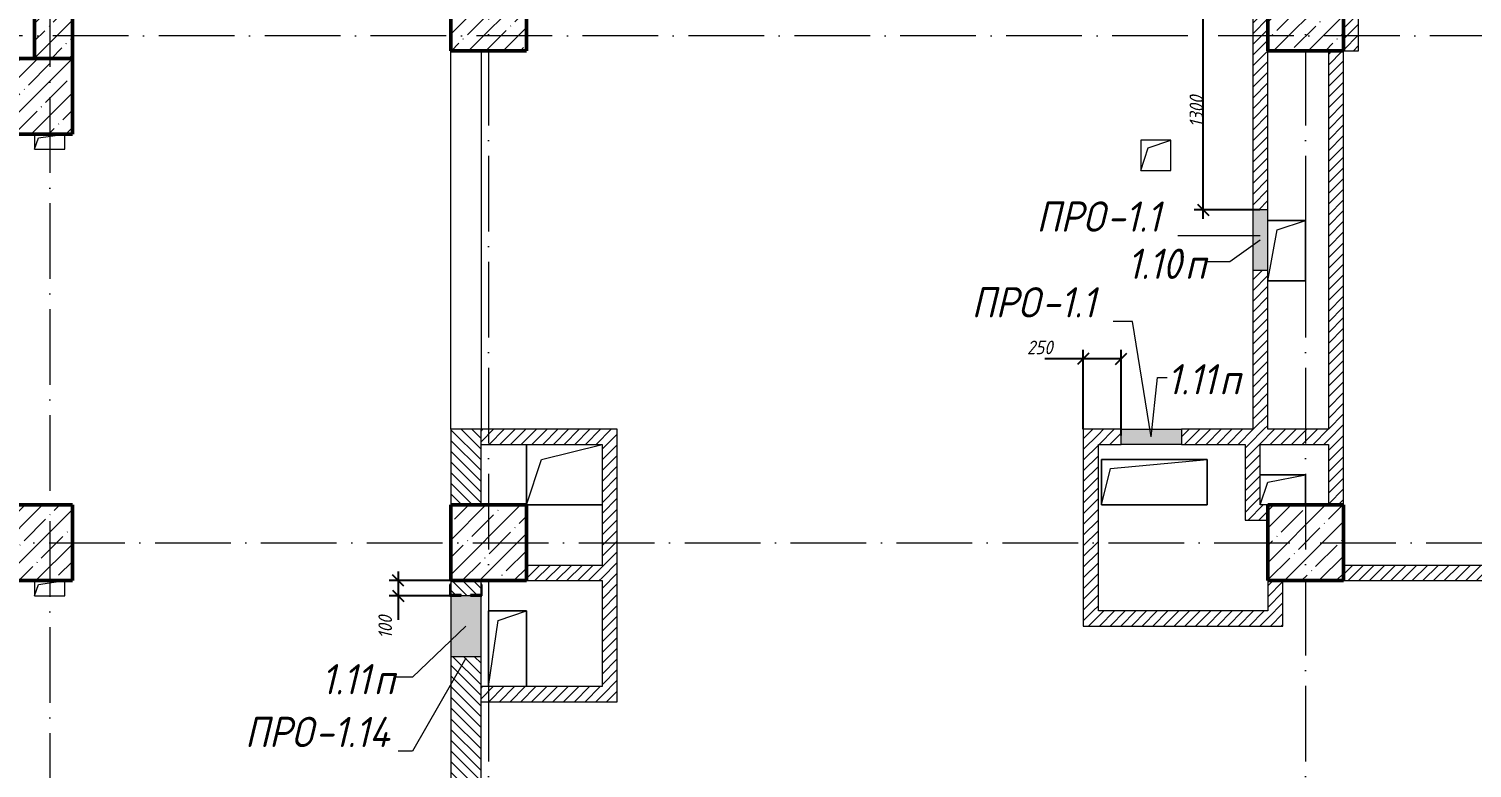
# Model space of a CAD drawing. Header units: millimetres. Extents: x -401725 to 250493, y 305116 to 802890.
# Drawn here: x -101803 to -92265, y 509459 to 514342 of the extents above; entities that cross this region are included whole.
import ezdxf

# ---------------------------------------------------------------- set-up
doc = ezdxf.new("R2010")
doc.units = ezdxf.units.MM
doc.linetypes.add('50_200_ШТРИХ_1Т_ш5_п1_п1_', pattern=[700, 500, -100, 0, -100])
for name, color, linetype, lineweight in [('A-____-____-DIMS', 7, 'Continuous', 9), ('A-FLOR-____-OTLN', 7, 'Continuous', 9), ('A-GENM-____-IDEN', 7, 'Continuous', 9), ('A-GENM-____-MCUT', 7, 'Continuous', 25), ('A-GENM-____-OTLN', 7, 'Continuous', 9), ('A-GENM-____-OTLN-1', 7, 'Continuous', 25), ('A-GLAZ-____-IDEN', 7, 'Continuous', 9), ('A-GLAZ-____-OTLN', 7, 'Continuous', 9), ('A-WALL-____-MCUT', 7, 'Continuous', 13), ('A-WALL-____-MCUT-2', 7, 'Continuous', 50), ('A-WALL-____-PATT-1', 7, 'Continuous', 9), ('A-WALL-FNSH-MCUT-1', 7, 'Continuous', 9), ('I-WALL-____-OTLN', 7, 'Continuous', 9), ('S-COLS-____-MCUT', 7, 'Continuous', 50), ('S-COLS-____-OTLN', 7, 'Continuous', 9), ('S-GRID-____-OTLN-1', 7, '50_200_ШТРИХ_1Т_ш5_п1_п1_', 9)]:
    doc.layers.add(name, color=color, linetype=linetype, lineweight=lineweight)
doc.styles.add('ISOCPEUR_I_11', font='isocpeui.ttf', dxfattribs={"width": 0.9, "height": 200})
doc.styles.add('ISOCPEUR_I_7', font='isocpeui.ttf', dxfattribs={"width": 0.9, "height": 90})
doc.dimstyles.new('ISO-1_8_0_9К_СРЕДНИЙ_Кладочные_1', dxfattribs={"dimscale": 304.8, "dimtxt": 89.638306, "dimasz": 0.246063, "dimexe": 0.19685, "dimexo": 0, "dimgap": 0, "dimtad": 1, "dimdec": 3, "dimrnd": 0.001, "dimdsep": 46, "dimtxsty": 'ISOCPEUR_I_7', "dimblk1": 'OBLIQUE', "dimblk2": 'OBLIQUE', "dimsah": 1, "dimcen": 0.09, "dimdle": 0.19685, "dimazin": 0, "dimtfac": 1, "dimtdec": 4, "dimtix": 1, "dimtmove": 0, "dimatfit": 3, "dimfxl": 1, "dimtvp": 1, "dimtolj": 1, "dimtzin": 0, "dimarcsym": 2})
doc.dimstyles.new('ISO-1_8_0_9К_СРЕДНИЙ_Кладочные_2', dxfattribs={"dimscale": 304.8, "dimtxt": 89.638306, "dimasz": 0.246063, "dimexe": 0.19685, "dimexo": 0, "dimgap": 0, "dimtad": 1, "dimdec": 3, "dimrnd": 0.001, "dimdsep": 46, "dimtxsty": 'ISOCPEUR_I_7', "dimblk1": 'OBLIQUE', "dimblk2": 'OBLIQUE', "dimsah": 1, "dimcen": 0.09, "dimdle": 0.19685, "dimazin": 0, "dimtfac": 1, "dimtdec": 4, "dimtix": 1, "dimtmove": 1, "dimatfit": 3, "dimfxl": 1, "dimtvp": 1, "dimtolj": 1, "dimtzin": 0, "dimarcsym": 2})
pattern_1 = [(45, (-176515.067, 459015.94), (-35.35534, 35.35534), [])]
pattern_2 = [(135, (-176515.067, 459015.94), (-35.35534, -35.35534), [])]

# ---------------------------------------------------------------- blocks, each defined once
blk = doc.blocks.new('BSC_Колонна _Прямоугольная - 500х500-V41-АР1_План отверстий 1 этажа в осях 1-64_Ю-ЯЯ')
at = {"layer": 'S-COLS-____-OTLN'}
h = blk.add_hatch(dxfattribs=at)
h.set_pattern_fill('FP_48', color=256, style=0, pattern_type=2)
h.set_pattern_definition([(45, (-83150, -51931.04), (-114.04925, 114.04925), []), (45, (-83035.95, -51931.04), (-114.04925, 114.04925), [201.613, -40.323, 3.353, -36.97])])
h.paths.add_polyline_path([(-250, -250), (250, -250), (250, 250), (-250, 250)], flags=0)
at = {"layer": 'S-COLS-____-MCUT'}
for p, q in [((250, 250), (-250, 250)), ((-250, 250), (-250, -250)), ((250, -250), (250, 250)), ((-250, -250), (250, -250))]:
    blk.add_line(p, q, dxfattribs=at)
blk = doc.blocks.new('BSC_Колонна _Прямоугольная - 500х500-V42-АР1_План отверстий 1 этажа в осях 1-64_Ю-ЯЯ')
at = {"layer": 'S-COLS-____-OTLN'}
h = blk.add_hatch(dxfattribs=at)
h.set_pattern_fill('FP_49', color=256, style=0, pattern_type=2)
h.set_pattern_definition([(45, (-83150, -55431.04), (-114.04925, 114.04925), []), (45, (-83035.95, -55431.04), (-114.04925, 114.04925), [201.613, -40.323, 3.353, -36.97])])
h.paths.add_polyline_path([(-250, -250), (250, -250), (250, 250), (-250, 250), (-250, 178.3)], flags=0)
at = {"layer": 'S-COLS-____-MCUT'}
for p, q in [((250, 250), (-250, 250)), ((-250, 250), (-250, -250)), ((250, -250), (250, 250)), ((-250, -250), (250, -250))]:
    blk.add_line(p, q, dxfattribs=at)
blk = doc.blocks.new('BSC_Колонна _Прямоугольная - 500х500-V43-АР1_План отверстий 1 этажа в осях 1-64_Ю-ЯЯ')
at = {"layer": 'S-COLS-____-OTLN'}
h = blk.add_hatch(dxfattribs=at)
h.set_pattern_fill('FP_50', color=256, style=0, pattern_type=2)
h.set_pattern_definition([(315, (-51931.04, 74750), (114.04925, 114.04925), []), (315, (-51931.04, 74635.95), (114.04925, 114.04925), [201.613, -40.323, 3.353, -36.97])])
h.paths.add_polyline_path([(-250, 250), (-250, -250), (250, -250), (250, 250)], flags=0)
at = {"layer": 'S-COLS-____-MCUT'}
for p, q in [((250, 250), (-250, 250)), ((-250, 250), (-250, -250)), ((250, -250), (250, 250)), ((-250, -250), (250, -250))]:
    blk.add_line(p, q, dxfattribs=at)
blk = doc.blocks.new('BSC_Колонна _Прямоугольная - 500х500-V46-АР1_План отверстий 1 этажа в осях 1-64_Ю-ЯЯ')
at = {"layer": 'S-COLS-____-OTLN'}
h = blk.add_hatch(dxfattribs=at)
h.set_pattern_fill('FP_53', color=256, style=0, pattern_type=2)
h.set_pattern_definition([(45, (-77750, -55431.04), (-114.04925, 114.04925), []), (45, (-77635.95, -55431.04), (-114.04925, 114.04925), [201.613, -40.323, 3.353, -36.97])])
h.paths.add_polyline_path([(-250, -250), (250, -250), (250, 250), (-250, 250)], flags=0)
at = {"layer": 'S-COLS-____-MCUT'}
for p, q in [((250, 250), (-250, 250)), ((-250, 250), (-250, -250)), ((250, -250), (250, 250)), ((-250, -250), (250, -250))]:
    blk.add_line(p, q, dxfattribs=at)
blk = doc.blocks.new('BSC_Колонна _Прямоугольная - 500х500-25978818-АР1_План отверстий 1 этажа в осях 1-64_Ю-ЯЯ')
at = {"layer": 'S-COLS-____-OTLN'}
h = blk.add_hatch(dxfattribs=at)
h.set_pattern_fill('FP_68', color=256, style=0, pattern_type=2)
h.set_pattern_definition([(45, (-77750, -51931.04), (-114.04925, 114.04925), []), (45, (-77635.95, -51931.04), (-114.04925, 114.04925), [201.613, -40.323, 3.353, -36.97])])
h.paths.add_polyline_path([(-250, -250), (250, -250), (250, 250), (-250, 250)], flags=0)
at = {"layer": 'S-COLS-____-MCUT'}
for p, q in [((250, 250), (-250, 250)), ((-250, 250), (-250, -250)), ((250, -250), (250, 250)), ((-250, -250), (250, -250))]:
    blk.add_line(p, q, dxfattribs=at)
blk = doc.blocks.new('BSC_Колонна _Прямоугольная - 500х500-V134-АР1_План отверстий 1 этажа в осях 1-64_Ю-ЯЯ')
at = {"layer": 'S-COLS-____-OTLN'}
h = blk.add_hatch(dxfattribs=at)
h.set_pattern_fill('FP_145', color=256, style=0, pattern_type=2)
h.set_pattern_definition([(45, (-74750, -54881.04), (-114.04925, 114.04925), []), (45, (-74635.95, -54881.04), (-114.04925, 114.04925), [201.613, -40.323, 3.353, -36.97])])
h.paths.add_polyline_path([(-250, -250), (250, -250), (250, 250), (-250, 250), (-250, -78.9)], flags=0)
at = {"layer": 'S-COLS-____-MCUT'}
for p, q in [((250, 250), (-250, 250)), ((-250, 250), (-250, -250)), ((250, -250), (250, 250)), ((-250, -250), (250, -250))]:
    blk.add_line(p, q, dxfattribs=at)
blk = doc.blocks.new('AR_Отверстие Ниша - Лючок-32405194-АР1_План отверстий 1 этажа в осях 1-64_Ю-ЯЯ')
at = {"layer": 'A-GLAZ-____-OTLN'}
blk.add_hatch(color=256, dxfattribs=at).paths.add_polyline_path([(200, -100), (200, 100), (-200, 100), (-200, -100)], flags=0)
for p, q in [((200, 100), (-200, 100)), ((200, -100), (200, 100)), ((-200, 31), (-200, -31)), ((-200, -100), (200, -100))]:
    blk.add_line(p, q, dxfattribs=at)
blk = doc.blocks.new('AR_Отверстие Ниша - Лючок-32403806-АР1_План отверстий 1 этажа в осях 1-64_Ю-ЯЯ')
at = {"layer": 'A-GLAZ-____-OTLN'}
blk.add_hatch(color=256, dxfattribs=at).paths.add_polyline_path([(200, -50), (200, 50), (-200, 50), (-200, -50), (-63.8, -50)], flags=0)
for p, q in [((200, 50), (-200, 50)), ((-200, 50), (-200, -50)), ((200, -50), (200, 50)), ((-200, -50), (200, -50))]:
    blk.add_line(p, q, dxfattribs=at)
blk = doc.blocks.new('AR_Отверстие Ниша - Лючок-32403836-АР1_План отверстий 1 этажа в осях 1-64_Ю-ЯЯ')
at = {"layer": 'A-GLAZ-____-OTLN'}
blk.add_hatch(color=256, dxfattribs=at).paths.add_polyline_path([(200, -50), (200, 50), (-200, 50), (-200, -50)], flags=0)
for p, q in [((-200, 50), (200, 50)), ((-200, -50), (-200, 50)), ((200, 50), (200, -50)), ((200, -50), (-200, -50))]:
    blk.add_line(p, q, dxfattribs=at)
blk = doc.blocks.new('Фахверк_СКБ_Уголок - 200_4010_1-27904659-АР1_План отверстий 1 этажа в осях 1-64_Ю-ЯЯ')
at = {"layer": 'A-GENM-____-MCUT'}
for p, q in [((125, 156), (50, 156)), ((50, 156), (50, 150)), ((50, 150), (119, 150)), ((119, 150), (119, 81)), ((125, 81), (125, 156)), ((119, 81), (125, 81)), ((125, 19), (119, 19)), ((119, 19), (119, -50)), ((125, -56), (125, 19)), ((119, -50), (50, -50)), ((50, -50), (50, -56)), ((50, -56), (125, -56))]:
    blk.add_line(p, q, dxfattribs=at)
blk = doc.blocks.new('AR_Отверстие прямоугольное _в плите_ - AR_Отверстие прямоугольное _в плите_-30459204-АР1_План отверстий 1 этажа в осях 1-64_Ю-ЯЯ')
at = {"layer": 'A-GENM-____-OTLN'}
for p, q in [((125, 200), (-125, 200)), ((-62.5, 137.5), (125, 200)), ((125, -200), (125, 200)), ((-125, -200), (-62.5, 137.5)), ((-125, -200), (125, -200))]:
    blk.add_line(p, q, dxfattribs=at)
blk = doc.blocks.new('AR_Отверстие прямоугольное _в плите_ - AR_Отверстие прямоугольное _в плите_-30459229-АР1_План отверстий 1 этажа в осях 1-64_Ю-ЯЯ')
at = {"layer": 'A-GENM-____-OTLN'}
for p, q in [((125, 250), (-125, 250)), ((-125, 250), (-125, -250)), ((-62.5, 187.5), (125, 250)), ((125, -250), (125, 250)), ((-125, -250), (-62.5, 187.5))]:
    blk.add_line(p, q, dxfattribs=at)
blk = doc.blocks.new('AR_Отверстие прямоугольное _в плите_ - AR_Отверстие прямоугольное _в плите_-30459597-АР1_План отверстий 1 этажа в осях 1-64_Ю-ЯЯ')
at = {"layer": 'A-GENM-____-OTLN'}
for p, q in [((100, 100), (-100, 100)), ((-100, 100), (-100, -100)), ((-50, 50), (100, 100)), ((100, -100), (100, 100)), ((-100, -100), (-50, 50)), ((-100, -100), (100, -100))]:
    blk.add_line(p, q, dxfattribs=at)
blk = doc.blocks.new('AR_Отверстие прямоугольное _в плите_ - AR_Отверстие прямоугольное _в плите_-30459430-АР1_План отверстий 1 этажа в осях 1-64_Ю-ЯЯ')
at = {"layer": 'A-GENM-____-OTLN'}
for p, q in [((350, 150), (-350, 150)), ((-350, 150), (-350, -150)), ((-290, 90), (350, 150)), ((350, -150), (350, 150)), ((-350, -150), (-290, 90)), ((-350, -150), (350, -150))]:
    blk.add_line(p, q, dxfattribs=at)
blk = doc.blocks.new('AR_Отверстие прямоугольное _в плите_ - AR_Отверстие прямоугольное _в плите_-V204-АР1_План отверстий 1 этажа в осях 1-64_Ю-ЯЯ')
at = {"layer": 'A-GENM-____-OTLN'}
for p, q in [((-100, 50), (-100, -50)), ((-100, -50), (-75, 25)), ((-75, 25), (100, 50)), ((100, -50), (100, 50)), ((-100, -50), (100, -50))]:
    blk.add_line(p, q, dxfattribs=at)
blk = doc.blocks.new('AR_Отверстие прямоугольное _в плите_ - AR_Отверстие прямоугольное _в плите_-30552814-АР1_План отверстий 1 этажа в осях 1-64_Ю-ЯЯ')
at = {"layer": 'A-GENM-____-OTLN'}
for p, q in [((-250, 200), (-250, -200)), ((-150, 100), (250, 200)), ((-250, -200), (-150, 100)), ((-250, -200), (250, -200))]:
    blk.add_line(p, q, dxfattribs=at)
blk = doc.blocks.new('AR_Отверстие прямоугольное _в плите_ - AR_Отверстие прямоугольное _в плите_-V240-АР1_План отверстий 1 этажа в осях 1-64_Ю-ЯЯ')
at = {"layer": 'A-GENM-____-OTLN'}
for p, q in [((150, 100), (-150, 100)), ((-100, 50), (150, 100)), ((150, -100), (150, 100)), ((-150, -100), (-100, 50))]:
    blk.add_line(p, q, dxfattribs=at)
blk = doc.blocks.new('_Oblique')
at = {"color": 0, "linetype": 'ByBlock', "lineweight": -2}
blk.add_line((-0.5, -0.5), (0.5, 0.5), dxfattribs=at)
blk = doc.blocks.new('*D13566')
at = {"layer": 'A-____-____-DIMS', "color": 0, "lineweight": -2, "transparency": 16777216}
for p, q in [((-99363.1, 510757), (-99363.1, 510597)), ((-99015.1, 510697), (-99423.1, 510697)), ((-98968.1, 510597), (-99423.1, 510597)), ((-99363.1, 510597), (-99363.1, 510438.6))]:
    blk.add_line(p, q, dxfattribs=at)
at = {"layer": 'Defpoints', "color": 0, "transparency": 16777216}
for p in [(-99015.1, 510697), (-99363.1, 510597), (-98968.1, 510597)]:
    blk.add_point(p, dxfattribs=at)
at = {"layer": 'A-____-____-DIMS', "color": 0, "lineweight": -2, "transparency": 16777216, "xscale": 75, "yscale": 75, "zscale": 75}
for p, rotation in [((-99363.1, 510697), 90), ((-99363.1, 510597), 270)]:
    blk.add_blockref('_Oblique', p, dxfattribs=dict(at, rotation=rotation))
at = {"layer": 'A-____-____-DIMS', "color": 0, "transparency": 16777216, "insert": (-99493.2, 510314.5), "char_height": 90, "width": 368.207, "attachment_point": 1, "rotation": 90, "line_spacing_factor": 1.149209, "style": 'ISOCPEUR_I_7'}
blk.add_mtext('\\A1;100', dxfattribs=at)
blk = doc.blocks.new('*D13567')
at = {"layer": 'A-____-____-DIMS', "color": 0, "lineweight": -2, "transparency": 16777216}
for p, q in [((-94835.1, 512162.6), (-95087.8, 512162.6)), ((-94585.1, 512162.6), (-94895.1, 512162.6)), ((-94835.1, 511697), (-94835.1, 512222.6)), ((-94585.1, 511656), (-94585.1, 512222.6))]:
    blk.add_line(p, q, dxfattribs=at)
at = {"layer": 'Defpoints', "color": 0, "transparency": 16777216}
for p in [(-94585.1, 512162.6), (-94835.1, 511697), (-94585.1, 511656)]:
    blk.add_point(p, dxfattribs=at)
at = {"layer": 'A-____-____-DIMS', "color": 0, "lineweight": -2, "transparency": 16777216, "xscale": 75, "yscale": 75, "zscale": 75, "rotation": 180}
blk.add_blockref('_Oblique', (-94835.1, 512162.6), dxfattribs=at)
at = {"layer": 'A-____-____-DIMS', "color": 0, "lineweight": -2, "transparency": 16777216, "xscale": 75, "yscale": 75, "zscale": 75}
blk.add_blockref('_Oblique', (-94585.1, 512162.6), dxfattribs=at)
at = {"layer": 'A-____-____-DIMS', "color": 0, "transparency": 16777216, "insert": (-95206.5, 512282.6), "char_height": 90, "width": 409.578, "attachment_point": 1, "line_spacing_factor": 1.149209, "style": 'ISOCPEUR_I_7'}
blk.add_mtext('\\A1;250', dxfattribs=at)
blk = doc.blocks.new('*D13568')
at = {"layer": 'A-____-____-DIMS', "color": 0, "lineweight": -2, "transparency": 16777216}
for p, q in [((-93615.1, 514447), (-94102.3, 514447)), ((-94042.3, 513087), (-94042.3, 514507)), ((-93668.1, 513147), (-94102.3, 513147))]:
    blk.add_line(p, q, dxfattribs=at)
at = {"layer": 'Defpoints', "color": 0, "transparency": 16777216}
for p in [(-94042.3, 514447), (-93615.1, 514447), (-93668.1, 513147)]:
    blk.add_point(p, dxfattribs=at)
at = {"layer": 'A-____-____-DIMS', "color": 0, "lineweight": -2, "transparency": 16777216, "xscale": 75, "yscale": 75, "zscale": 75}
for p, rotation in [((-94042.3, 514447), 90), ((-94042.3, 513147), 270)]:
    blk.add_blockref('_Oblique', p, dxfattribs=dict(at, rotation=rotation))
at = {"layer": 'A-____-____-DIMS', "color": 0, "transparency": 16777216, "insert": (-94087.3, 513797), "char_height": 90, "width": 504.733, "attachment_point": 5, "rotation": 90, "style": 'ISOCPEUR_I_7'}
blk.add_mtext('\\A1;1300', dxfattribs=at)

msp = doc.modelspace()

# ---------------------------------------------------------------- hatches: boundary and pattern name
at = {"layer": 'A-WALL-____-PATT-1'}
h = msp.add_hatch(dxfattribs=at)
h.set_pattern_fill('FP_13', color=256, style=0, pattern_type=2)
h.set_pattern_definition([(45, (-176515.07, 459015.94), (-114.04925, 114.04925), []), (45, (-176401.02, 459015.94), (-114.04925, 114.04925), [201.612, -40.322, 3.353, -36.97])])
h.paths.add_polyline_path([(-101765.0675, 514146.983), (-101515.0675, 514146.983), (-101515.0675, 522196.983), (-101765.0675, 522196.983), (-101765.0675, 514625.3138)], flags=0)
h = msp.add_hatch(dxfattribs=at)
h.set_pattern_fill('FP_5', color=256, style=0, pattern_type=2)
h.set_pattern_definition(pattern_1)
h.paths.add_polyline_path([(-93015.0675, 514196.983), (-93015.0675, 514696.983), (-93115.0675, 514696.983), (-93115.0675, 514196.983)], flags=0)
h = msp.add_hatch(dxfattribs=at)
h.set_pattern_fill('FP_5', color=256, style=0, pattern_type=2)
h.set_pattern_definition(pattern_1)
h.paths.add_polyline_path([(-93615.0675, 511696.983), (-93615.0675, 512746.983), (-93715.0675, 512746.983), (-93715.0675, 511696.983)], flags=0)
h.paths.add_polyline_path([(-93615.0675, 513146.983), (-93615.0675, 514446.983), (-93715.0675, 514446.983), (-93715.0675, 513146.983)], flags=0)
h = msp.add_hatch(dxfattribs=at)
h.set_pattern_fill('FP_5', color=256, style=0, pattern_type=2)
h.set_pattern_definition(pattern_1)
h.paths.add_polyline_path([(-93115.0675, 511196.983), (-93115.0675, 514196.983), (-93215.0675, 514196.983), (-93215.0675, 511196.983)], flags=0)
h = msp.add_hatch(dxfattribs=at)
h.set_pattern_fill('FP_6', color=256, style=0, pattern_type=2)
h.set_pattern_definition(pattern_2)
h.paths.add_polyline_path([(-98815.0675, 511196.983), (-98815.0675, 511696.983), (-99015.0675, 511696.983), (-99015.0675, 511196.983)], flags=0)
h = msp.add_hatch(dxfattribs=at)
h.set_pattern_fill('FP_5', color=256, style=0, pattern_type=2)
h.set_pattern_definition(pattern_1)
h.paths.add_polyline_path([(-98015.0675, 511596.983), (-97915.0675, 511596.983), (-97915.0675, 511696.983), (-98815.0675, 511696.983), (-98815.0675, 511596.983), (-98760.4468, 511596.983)], flags=0)
h = msp.add_hatch(dxfattribs=at)
h.set_pattern_fill('FP_5', color=256, style=0, pattern_type=2)
h.set_pattern_definition(pattern_1)
h.paths.add_polyline_path([(-94835.0675, 510496.983), (-94735.0675, 510496.983), (-94735.0675, 511696.983), (-94835.0675, 511696.983), (-94835.0675, 511396.3436)], flags=0)
h = msp.add_hatch(dxfattribs=at)
h.set_pattern_fill('FP_5', color=256, style=0, pattern_type=2)
h.set_pattern_definition(pattern_1)
h.paths.add_polyline_path([(-94735.0675, 511596.983), (-94585.0675, 511596.983), (-94585.0675, 511696.983), (-94735.0675, 511696.983)], flags=0)
h.paths.add_polyline_path([(-93457.9448, 511596.983), (-93215.0675, 511596.983), (-93215.0675, 511696.983), (-94185.0675, 511696.983), (-94185.0675, 511596.983), (-93665.0675, 511596.983)], flags=0)
h = msp.add_hatch(dxfattribs=at)
h.set_pattern_fill('FP_5', color=256, style=0, pattern_type=2)
h.set_pattern_definition(pattern_1)
h.paths.add_polyline_path([(-97915.0675, 509896.983), (-97915.0675, 511596.983), (-98015.0675, 511596.983), (-98015.0675, 509896.983)], flags=0)
h = msp.add_hatch(dxfattribs=at)
h.set_pattern_fill('FP_5', color=256, style=0, pattern_type=2)
h.set_pattern_definition(pattern_1)
h.paths.add_polyline_path([(-93665.0675, 511196.983), (-93665.0675, 511596.983), (-93765.0675, 511596.983), (-93765.0675, 511196.983)], flags=0)
h = msp.add_hatch(dxfattribs=at)
h.set_pattern_fill('FP_5', color=256, style=0, pattern_type=2)
h.set_pattern_definition(pattern_1)
h.paths.add_polyline_path([(-93765.0675, 511096.983), (-93615.0675, 511096.983), (-93615.0675, 511196.983), (-93765.0675, 511196.983)], flags=0)
h = msp.add_hatch(dxfattribs=at)
h.set_pattern_fill('FP_5', color=256, style=0, pattern_type=2)
h.set_pattern_definition(pattern_1)
h.paths.add_polyline_path([(-98015.0675, 510696.983), (-98015.0675, 510796.983), (-98515.0675, 510796.983), (-98515.0675, 510696.983)], flags=0)
h = msp.add_hatch(dxfattribs=at)
h.set_pattern_fill('FP_5', color=256, style=0, pattern_type=2)
h.set_pattern_definition(pattern_1)
h.paths.add_polyline_path([(-89250.0675, 510696.983), (-89250.0675, 510796.983), (-89620.0675, 510796.983), (-89620.0675, 510696.983)], flags=0)
h.paths.add_polyline_path([(-90070.0675, 510696.983), (-90070.0675, 510796.983), (-90300.0675, 510796.983), (-90300.0675, 510793.983), (-90347.0675, 510793.983), (-90347.0675, 510699.983), (-90300.0675, 510699.983), (-90300.0675, 510696.983)], flags=0)
h.paths.add_polyline_path([(-91500.0675, 510696.983), (-91500.0175, 510699.983), (-91453.0675, 510699.983), (-91453.0675, 510793.983), (-91500.0675, 510793.983), (-91500.0675, 510796.983), (-91700.0675, 510796.983), (-91700.0675, 510793.983), (-91747.0675, 510793.983), (-91747.0675, 510699.983), (-91700.0675, 510699.983), (-91700.0675, 510696.983), (-91690.4442, 510696.983)], flags=0)
h.paths.add_polyline_path([(-93115.0675, 510696.983), (-91750.0675, 510696.983), (-91750.0675, 510796.983), (-93115.0675, 510796.983), (-93115.0675, 510699.983)], flags=0)
h = msp.add_hatch(dxfattribs=at)
h.set_pattern_fill('FP_6', color=256, style=0, pattern_type=2)
h.set_pattern_definition(pattern_2)
h.paths.add_polyline_path([(-99015.0675, 505446.983), (-98815.0675, 505446.983), (-98815.0675, 505640.983), (-98884.0675, 505640.983), (-98884.0675, 505646.983), (-98946.0675, 505646.983), (-98946.0675, 505640.983), (-99015.0675, 505640.983), (-99015.0675, 505571.983)], flags=0)
h.paths.add_polyline_path([(-99015.0675, 506046.983), (-98815.0675, 506046.983), (-98815.0675, 510196.983), (-99015.0675, 510196.983), (-99015.0675, 506552.8882)], flags=0)
h.paths.add_polyline_path([(-98884.0675, 510596.983), (-98884.0675, 510602.983), (-98815.0675, 510602.983), (-98815.0675, 510696.983), (-99015.0675, 510696.983), (-99015.0675, 510602.983), (-98946.0675, 510602.983), (-98946.0675, 510596.983)], flags=0)
h = msp.add_hatch(dxfattribs=at)
h.set_pattern_fill('FP_5', color=256, style=0, pattern_type=2)
h.set_pattern_definition(pattern_1)
h.paths.add_polyline_path([(-93515.0675, 510396.983), (-93515.0675, 510696.983), (-93615.0675, 510696.983), (-93615.0675, 510396.983)], flags=0)
h = msp.add_hatch(dxfattribs=at)
h.set_pattern_fill('FP_5', color=256, style=0, pattern_type=2)
h.set_pattern_definition(pattern_1)
h.paths.add_polyline_path([(-93615.0675, 510396.983), (-93615.0675, 510496.983), (-94835.0675, 510496.983), (-94835.0675, 510396.983)], flags=0)
h = msp.add_hatch(dxfattribs=at)
h.set_pattern_fill('FP_5', color=256, style=0, pattern_type=2)
h.set_pattern_definition(pattern_1)
h.paths.add_polyline_path([(-98815.0675, 509896.983), (-98015.0675, 509896.983), (-98015.0675, 509996.983), (-98815.0675, 509996.983)], flags=0)

# ---------------------------------------------------------------- linework, layer by layer
at = {"layer": 'A-FLOR-____-OTLN'}
for p, q in [((-93615.0675, 513076.7497), (-93365.0675, 513076.7497)), ((-93365.0675, 513076.7497), (-93365.0675, 512676.7497)), ((-93365.0675, 512676.7497), (-93615.0675, 512676.7497)), ((-98515.0675, 511196.983), (-98515.0675, 511596.983)), ((-94715.0675, 511496.983), (-94015.0675, 511496.983)), ((-94715.0675, 511196.983), (-94715.0675, 511496.983)), ((-94015.0675, 511496.983), (-94015.0675, 511196.983)), ((-93665.0675, 511396.983), (-93365.0675, 511396.983)), ((-93365.0675, 511396.983), (-93365.0675, 511196.983)), ((-98015.0675, 511196.983), (-98515.0675, 511196.983)), ((-94015.0675, 511196.983), (-94715.0675, 511196.983)), ((-98765.0675, 510496.983), (-98515.0675, 510496.983)), ((-98765.0675, 509996.983), (-98765.0675, 510496.983)), ((-98515.0675, 510496.983), (-98515.0675, 509996.983))]:
    msp.add_line(p, q, dxfattribs=at)
at = {"layer": 'A-GENM-____-IDEN'}
for p, q in [((-93665.0675, 512974.8036), (-94209.1797, 512974.8036)), ((-94508.3585, 512408.2194), (-94638.1929, 512408.2194)), ((-94385.0675, 511646.983), (-94508.3585, 512408.2194)), ((-98915.0675, 510184.1403), (-99268.4842, 509570.2478)), ((-99268.4842, 509570.2478), (-99363.0007, 509570.2478))]:
    msp.add_line(p, q, dxfattribs=at)
at = {"layer": 'A-GLAZ-____-IDEN'}
for p, q in [((-93665.0675, 512946.983), (-93865.8393, 512802.6705)), ((-93865.8393, 512802.6705), (-94018.9102, 512802.6705)), ((-94385.0675, 511646.983), (-94345.0675, 512039.9082)), ((-94345.0675, 512039.9082), (-94280.6508, 512039.9082)), ((-98915.0675, 510396.983), (-99268.4842, 510058.4953)), ((-99268.4842, 510058.4953), (-99381.0038, 510058.4953))]:
    msp.add_line(p, q, dxfattribs=at)
at = {"layer": 'A-WALL-____-MCUT'}
for p, q in [((-99015.0675, 511696.983), (-99015.0675, 511196.983)), ((-98815.0675, 511696.983), (-99015.0675, 511696.983)), ((-98815.0675, 511196.983), (-98815.0675, 511696.983)), ((-99015.0675, 510696.983), (-99015.0675, 510671.983)), ((-98815.0675, 510671.983), (-98815.0675, 510696.983)), ((-99015.0675, 510196.983), (-99015.0675, 506046.983)), ((-98815.0675, 506046.983), (-98815.0675, 510196.983))]:
    msp.add_line(p, q, dxfattribs=at)
at = {"layer": 'A-WALL-____-MCUT-2'}
for p, q in [((-101765.0675, 522196.983), (-101765.0675, 514146.983)), ((-101515.0675, 514146.983), (-101515.0675, 522196.983))]:
    msp.add_line(p, q, dxfattribs=at)
at = {"layer": 'A-WALL-FNSH-MCUT-1'}
for p, q in [((-93015.0675, 514196.983), (-93015.0675, 514696.6355)), ((-93715.0675, 514446.983), (-93715.0675, 513146.983)), ((-93615.0675, 513146.983), (-93615.0675, 514196.983)), ((-93215.0675, 514196.983), (-93215.0675, 511696.983)), ((-93115.0675, 511196.983), (-93115.0675, 514196.983)), ((-93115.0675, 514196.983), (-93015.0675, 514196.983)), ((-93715.0675, 512746.983), (-93715.0675, 511696.983)), ((-93615.0675, 511696.983), (-93615.0675, 512746.983)), ((-97915.0675, 511696.983), (-98815.0675, 511696.983)), ((-97915.0675, 509896.983), (-97915.0675, 511696.983)), ((-94835.0675, 511696.983), (-94835.0675, 510396.983)), ((-94585.0675, 511696.983), (-94835.0675, 511696.983)), ((-93715.0675, 511696.983), (-94185.0675, 511696.983)), ((-93215.0675, 511696.983), (-93615.0675, 511696.983)), ((-98815.0675, 511596.983), (-98015.0675, 511596.983)), ((-98015.0675, 511596.983), (-98015.0675, 510796.983)), ((-94735.0675, 510496.983), (-94735.0675, 511596.983)), ((-94735.0675, 511596.983), (-94585.0675, 511596.983)), ((-94185.0675, 511596.983), (-93765.0675, 511596.983)), ((-93765.0675, 511596.983), (-93765.0675, 511096.983)), ((-93665.0675, 511596.983), (-93215.0675, 511596.983)), ((-93665.0675, 511196.983), (-93665.0675, 511596.983)), ((-93215.0675, 511596.983), (-93215.0675, 511196.983)), ((-93615.0675, 511196.983), (-93665.0675, 511196.983)), ((-93765.0675, 511096.983), (-93615.0675, 511096.983)), ((-98015.0675, 510796.983), (-98515.0675, 510796.983)), ((-91750.0675, 510796.983), (-93115.0675, 510796.983)), ((-98515.0675, 510696.983), (-98015.0675, 510696.983)), ((-98015.0675, 510696.983), (-98015.0675, 509996.983)), ((-93615.0675, 510696.983), (-93615.0675, 510496.983)), ((-93515.0675, 510396.983), (-93515.0675, 510696.983)), ((-93115.0675, 510696.983), (-91750.0675, 510696.983)), ((-93615.0675, 510496.983), (-94735.0675, 510496.983)), ((-94835.0675, 510396.983), (-93515.0675, 510396.983)), ((-98015.0675, 509996.983), (-98815.0675, 509996.983)), ((-98815.0675, 509896.983), (-97915.0675, 509896.983))]:
    msp.add_line(p, q, dxfattribs=at)
at = {"layer": 'I-WALL-____-OTLN'}
for p, q in [((-99015.0675, 511696.983), (-99015.0675, 514196.983)), ((-98815.0675, 514196.983), (-98815.0675, 511696.983))]:
    msp.add_line(p, q, dxfattribs=at)
at = {"layer": 'S-GRID-____-OTLN-1'}
for p, q in [((-98765.0675, 549908.7924), (-98765.0675, 498597.5699)), ((-93365.0675, 549908.7924), (-93365.0675, 498597.5699)), ((-101665.0675, 549595.9184), (-101665.0675, 498846.9195)), ((-72440.6609, 514296.983), (-181183.8377, 514296.983)), ((-107270.4298, 510946.983), (-72440.6609, 510946.983))]:
    msp.add_line(p, q, dxfattribs=at)

# ---------------------------------------------------------------- block references
at = {"layer": 'A-GENM-____-OTLN'}
for name, p in [('AR_Отверстие прямоугольное _в плите_ - AR_Отверстие прямоугольное _в плите_-V204-АР1_План отверстий 1 этажа в осях 1-64_Ю-ЯЯ', (-101665.0675, 513596.983)), ('AR_Отверстие прямоугольное _в плите_ - AR_Отверстие прямоугольное _в плите_-30459597-АР1_План отверстий 1 этажа в осях 1-64_Ю-ЯЯ', (-94355.0675, 513506.983)), ('AR_Отверстие прямоугольное _в плите_ - AR_Отверстие прямоугольное _в плите_-30459204-АР1_План отверстий 1 этажа в осях 1-64_Ю-ЯЯ', (-93490.0675, 512876.7497)), ('AR_Отверстие прямоугольное _в плите_ - AR_Отверстие прямоугольное _в плите_-30552814-АР1_План отверстий 1 этажа в осях 1-64_Ю-ЯЯ', (-98265.0675, 511396.983)), ('AR_Отверстие прямоугольное _в плите_ - AR_Отверстие прямоугольное _в плите_-30459430-АР1_План отверстий 1 этажа в осях 1-64_Ю-ЯЯ', (-94365.0675, 511346.983)), ('AR_Отверстие прямоугольное _в плите_ - AR_Отверстие прямоугольное _в плите_-V240-АР1_План отверстий 1 этажа в осях 1-64_Ю-ЯЯ', (-93515.0675, 511296.983)), ('AR_Отверстие прямоугольное _в плите_ - AR_Отверстие прямоугольное _в плите_-V204-АР1_План отверстий 1 этажа в осях 1-64_Ю-ЯЯ', (-101665.0675, 510646.983)), ('AR_Отверстие прямоугольное _в плите_ - AR_Отверстие прямоугольное _в плите_-30459229-АР1_План отверстий 1 этажа в осях 1-64_Ю-ЯЯ', (-98640.0675, 510246.983))]:
    msp.add_blockref(name, p, dxfattribs=at)
at = {"layer": 'A-GENM-____-OTLN-1', "rotation": 269.9999999999999}
msp.add_blockref('Фахверк_СКБ_Уголок - 200_4010_1-27904659-АР1_План отверстий 1 этажа в осях 1-64_Ю-ЯЯ', (-98965.0675, 510721.983), dxfattribs=at)
at = {"layer": 'A-GLAZ-____-OTLN'}
for name, p, rotation in [('AR_Отверстие Ниша - Лючок-32403806-АР1_План отверстий 1 этажа в осях 1-64_Ю-ЯЯ', (-93665.0675, 512946.983), 270), ('AR_Отверстие Ниша - Лючок-32405194-АР1_План отверстий 1 этажа в осях 1-64_Ю-ЯЯ', (-98915.0675, 510396.983), 269.9999999999999)]:
    msp.add_blockref(name, p, dxfattribs=dict(at, rotation=rotation))
msp.add_blockref('AR_Отверстие Ниша - Лючок-32403836-АР1_План отверстий 1 этажа в осях 1-64_Ю-ЯЯ', (-94385.0675, 511646.983), dxfattribs=at)
at = {"layer": 'S-COLS-____-OTLN'}
for name, p in [('BSC_Колонна _Прямоугольная - 500х500-V46-АР1_План отверстий 1 этажа в осях 1-64_Ю-ЯЯ', (-98765.0675, 514446.983)), ('BSC_Колонна _Прямоугольная - 500х500-V42-АР1_План отверстий 1 этажа в осях 1-64_Ю-ЯЯ', (-93365.0675, 514446.983)), ('BSC_Колонна _Прямоугольная - 500х500-V134-АР1_План отверстий 1 этажа в осях 1-64_Ю-ЯЯ', (-101765.0675, 513896.983)), ('BSC_Колонна _Прямоугольная - 500х500-25978818-АР1_План отверстий 1 этажа в осях 1-64_Ю-ЯЯ', (-98765.0675, 510946.983)), ('BSC_Колонна _Прямоугольная - 500х500-V41-АР1_План отверстий 1 этажа в осях 1-64_Ю-ЯЯ', (-93365.0675, 510946.983))]:
    msp.add_blockref(name, p, dxfattribs=at)
at = {"layer": 'S-COLS-____-OTLN', "rotation": 89.9999999999999}
msp.add_blockref('BSC_Колонна _Прямоугольная - 500х500-V43-АР1_План отверстий 1 этажа в осях 1-64_Ю-ЯЯ', (-101765.0675, 510946.983), dxfattribs=at)

# ---------------------------------------------------------------- texts
at = {"layer": 'A-GENM-____-IDEN', "char_height": 200, "attachment_point": 1, "style": 'ISOCPEUR_I_11'}
for s, insert, width in [('ПРО', (-95144.0363, 513201.9197), 562.784625), ('-1.1', (-94679.6926, 513201.9197), 461.772), ('ПРО', (-95573.0496, 512635.3355), 562.784625), ('-1.1', (-95108.7059, 512635.3355), 461.772), ('ПРО', (-100375.2574, 509797.3639), 562.784625), ('-1.14', (-99910.9136, 509797.3639), 649.366875)]:
    msp.add_mtext(s, dxfattribs=dict(at, insert=insert, width=width))
at = {"layer": 'A-GLAZ-____-IDEN', "char_height": 200, "attachment_point": 1, "style": 'ISOCPEUR_I_11'}
for s, insert, width in [('1.10', (-94543.2688, 512890.2851), 461.772), ('\\fISOCPEUR|b0|i1|c204|p34|;\\W.9;п', (-94162.2688, 512890.2851), 158.734125), ('1.11', (-94280.6508, 512127.5228), 418.480875), ('\\fISOCPEUR|b0|i1|c204|p34|;\\W.9;п', (-93935.3695, 512127.5228), 158.734125), ('1.11', (-99869.3593, 510146.1099), 418.480875), ('\\fISOCPEUR|b0|i1|c204|p34|;\\W.9;п', (-99524.0781, 510146.1099), 158.734125)]:
    msp.add_mtext(s, dxfattribs=dict(at, insert=insert, width=width))

# ---------------------------------------------------------------- dimensions: what is measured, and where the dimension line sits
at = {"layer": 'A-____-____-DIMS'}
dim = msp.add_linear_dim(base=(-94042.3379, 514446.983), p1=(-93668.1155, 513146.983), p2=(-93615.0675, 514446.983), angle=90, dimstyle='ISO-1_8_0_9К_СРЕДНИЙ_Кладочные_2', override={"dimpost": '<>', "dimfxl": 1301.081892}, dxfattribs=at)
dim.commit()
dim.dimension.update_dxf_attribs({"geometry": '*D13568', "text_midpoint": (-94087.3379, 513796.983)})
dim = msp.add_linear_dim(base=(-94585.0675, 512162.5563), p1=(-94835.0675, 511696.983), p2=(-94585.0675, 511656.049), dimstyle='ISO-1_8_0_9К_СРЕДНИЙ_Кладочные_1', override={"dimpost": '<>', "dimfxl": 253.329007}, dxfattribs=at)
dim.commit()
dim.dimension.update_dxf_attribs({"geometry": '*D13567', "text_midpoint": (-95001.73, 512162.5563), "dimtype": 160})
dim = msp.add_linear_dim(base=(-99363.0933, 510596.983), p1=(-99015.0675, 510696.983), p2=(-98968.1155, 510596.983), angle=90, dimstyle='ISO-1_8_0_9К_СРЕДНИЙ_Кладочные_1', override={"dimpost": '<>', "dimfxl": 110.473935}, dxfattribs=at)
dim.commit()
dim.dimension.update_dxf_attribs({"geometry": '*D13566', "text_midpoint": (-99433.2319, 510438.5879), "dimtype": 160, "text_rotation": 90})

doc.saveas('drawing.dxf')
